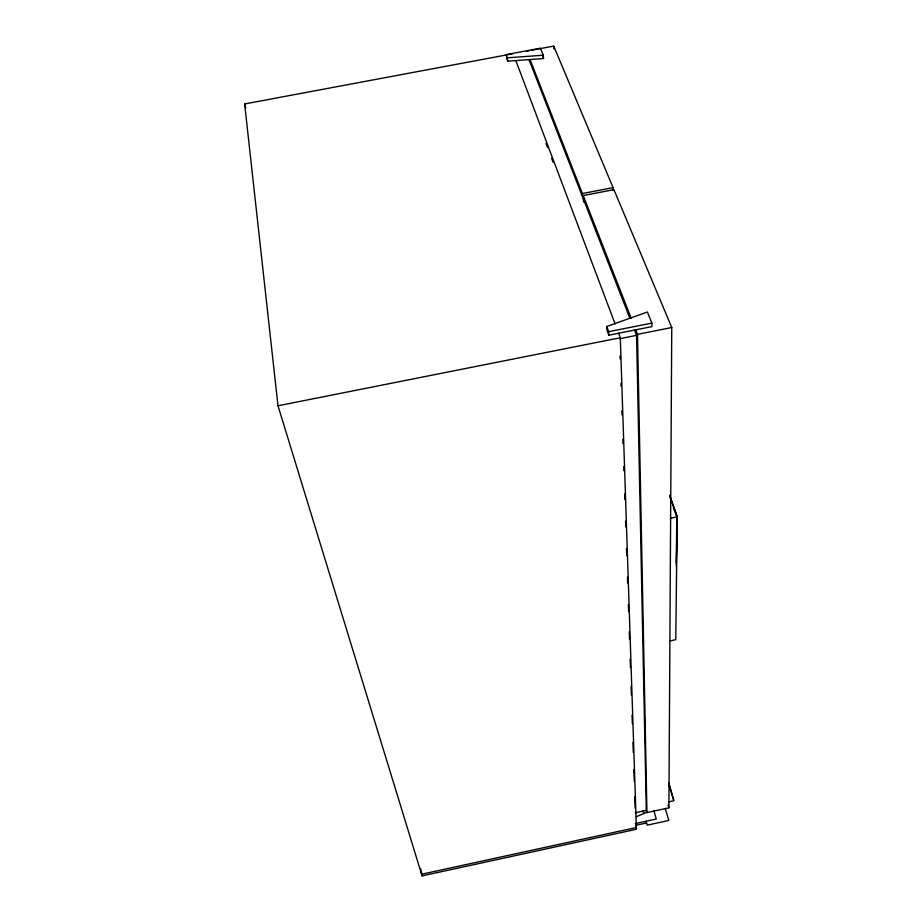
<?xml version="1.0" encoding="UTF-8"?>
<svg xmlns="http://www.w3.org/2000/svg" width="922" height="922" viewBox="0 0 922 922"><rect width="100%" height="100%" fill="white"/><g stroke="black" fill="none" stroke-linecap="round" stroke-linejoin="round"><path stroke-width="1.38" d="M634.474 330.018L636.56 335.354L646.299 810.357L646.944 812.582L668.899 807.822L671.758 327.529L613.925 189.644L583.211 195.568L583.568 201.964M676.287 562.789L676.806 516.919L673.314 507.469M669.868 496.555L677.359 516.816L676.252 565.659M636.192 816.811L647.417 811.925M606.745 326.515L647.382 312.016L651.877 323.103L651.912 326.607L608.797 335.17L606.895 330.007L606.745 326.515L608.658 331.678L608.797 335.17M673.602 799.8L668.865 783.043M668.715 801.863L673.89 800.734L668.98 784.841M635.316 812.743L646.299 810.357M635.258 823.588L656.291 819.013L653.779 810.53M646.553 822.954L635.742 825.305L636.364 827.518L421.585 874.24L420.674 868.57M513.231 53.683L244.641 103.944L277.995 405.784L422.092 875.9L636.422 829.258L620.31 337.752L618.604 333.222M670.317 640.825L675.768 639.672L677.209 516.908A675.549 80.502 76.3 0 0 669.626 495.149M670.329 518.325L677.359 516.816M277.995 405.784L620.31 337.752M635.719 329.822L637.482 334.34L671.758 327.529M619.469 338.754L636.56 335.354M608.658 331.678L651.877 323.103M530.023 59.527L582.416 193.539L613.072 187.627L613.176 190.497M506.201 54.605L540.407 48.209L543.242 55.205L543.496 58.547L507.711 61.163L506.201 54.605L507.711 61.163M526.739 51.148L529.435 50.641M532.144 50.134L553.719 46.1L613.072 187.627M507.388 57.832L543.242 55.205M542.551 56.207L543.496 58.547M583.211 195.568L631.201 318.274M529.193 60.091L629.784 317.986M515.824 60.564L615.135 324.014M546.043 143.475L547.564 147.52M551.61 158.296L553.131 162.33M668.07 805.079L668.899 807.822M665.165 808.364L668.819 820.453L647.198 825.155L646.057 821.237M643.014 810.761L643.81 813.492M635.638 826.492L636.422 829.258M244.641 103.944L245.759 108.105M421.412 871.659L422.092 875.9M553.719 46.1L553.915 48.97M582.416 193.539L582.612 197.054M620.045 355.996L620.137 358.865M620.955 383.287L621.048 386.157M621.866 410.567L622.016 414.877M622.834 439.298L622.972 443.609M623.745 466.59L623.883 470.9M624.655 493.881L624.851 499.62M625.565 521.172L625.761 526.911M626.476 548.463L626.718 555.643M627.444 577.184L627.628 582.935M628.355 604.475L628.597 611.655M629.265 631.766L629.507 638.946M630.175 659.057L630.464 667.678M631.097 686.348L631.386 694.969M632.054 715.069L632.342 723.689M632.965 742.36L633.299 752.421M633.875 769.651L634.267 781.141M634.785 796.942L635.177 808.433M637.482 334.34L646.944 812.582"/></g></svg>
